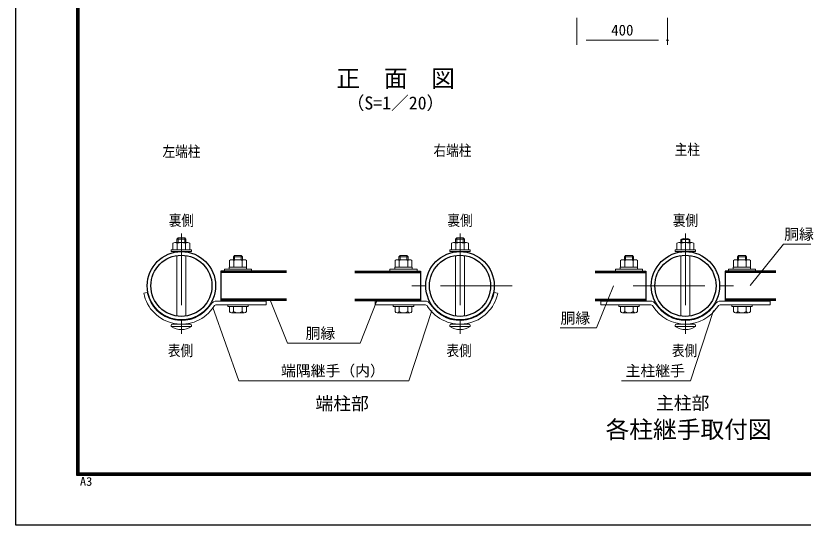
# Model space of a CAD drawing. Units: millimetres, scale not verified. Extents: x -4200 to 4200, y -2970 to 2970.
# Drawn here: x -4200 to -715, y -2970 to -715 of the extents above; entities that cross this region are included whole.
import ezdxf
from ezdxf.enums import TextEntityAlignment as Align

# ---------------------------------------------------------------- set-up
doc = ezdxf.new("R2010")
doc.units = ezdxf.units.MM
doc.header["$LTSCALE"] = 10
doc.header["$PDMODE"] = 32
doc.header["$PDSIZE"] = 5
doc.linetypes.add('USER1', pattern=[50.8, 31.75, -6.35, 6.35, -6.35])
for name, color, linetype, lineweight in [('0-2_D-STR1', 1, 'Continuous', 25), ('0-3_D-STR3', 3, 'Continuous', 13), ('0-4_D-BMK', 2, 'USER1', 13), ('0-5_D-STR-DIM', 7, 'Continuous', 13), ('0-C_D-STR-TXT', 7, 'Continuous', 13), ('0-D_D-TTL-TXT', 7, 'Continuous', 25), ('0-E_D-TTL', 2, 'Continuous', 25)]:
    doc.layers.add(name, color=color, linetype=linetype, lineweight=lineweight)
doc.layers.add('0-7_Defpoints', color=8, linetype='Continuous')
doc.styles.add('ＭＳ ゴシック', font='')
doc.styles.get('ＭＳ ゴシック').set_extended_font_data('MS Gothic')

msp = doc.modelspace()

# ---------------------------------------------------------------- linework, layer by layer
at = {"layer": '0-2_D-STR1'}
for p, q in [((-3001.03, -1844.99), (-3291.75, -1844.99)), ((-3291.75, -1844.99), (-3291.75, -1974.99)), ((-2699.77, -1844.99), (-2409.04, -1844.99)), ((-2409.04, -1844.99), (-2409.04, -1974.99)), ((-1635.94, -1844.99), (-1411.46, -1844.99)), ((-1411.46, -1844.99), (-1411.46, -1974.99)), ((-836.98, -1844.99), (-1061.46, -1844.99)), ((-1061.46, -1844.99), (-1061.46, -1974.99)), ((-3001.03, -1850.99), (-3291.75, -1850.99)), ((-2699.77, -1850.99), (-2409.04, -1850.99)), ((-1635.94, -1850.99), (-1411.46, -1850.99)), ((-836.98, -1850.99), (-1061.46, -1850.99)), ((-3001.03, -1968.99), (-3291.75, -1968.99)), ((-3001.03, -1974.99), (-3291.75, -1974.99)), ((-2699.77, -1968.99), (-2409.04, -1968.99)), ((-2699.77, -1974.99), (-2409.04, -1974.99)), ((-1635.94, -1968.99), (-1411.46, -1968.99)), ((-1635.94, -1974.99), (-1411.46, -1974.99)), ((-836.98, -1968.99), (-1061.46, -1968.99)), ((-836.98, -1974.99), (-1061.46, -1974.99))]:
    msp.add_line(p, q, dxfattribs=at)
for centre, radius in [((-3466.75, -1909.99), 151.25), ((-3466.75, -1909.99), 135.25), ((-2234.04, -1909.99), 151.25), ((-2234.04, -1909.99), 135.25), ((-1236.46, -1909.99), 151.25), ((-1236.46, -1909.99), 135.25)]:
    msp.add_circle(centre, radius, dxfattribs=at)
at = {"layer": '0-3_D-STR3'}
for p, q in [((-3486.75, -1703.64), (-3481.35, -1698.24)), ((-3486.75, -1703.64), (-3446.75, -1703.64)), ((-3486.75, -1703.64), (-3486.75, -1718.24)), ((-3481.35, -1718.24), (-3481.35, -1698.24)), ((-3481.35, -1698.24), (-3452.15, -1698.24)), ((-3452.15, -1718.24), (-3452.15, -1698.24)), ((-3446.75, -1703.64), (-3452.15, -1698.24)), ((-3446.75, -1703.64), (-3446.75, -1718.24)), ((-2254.04, -1703.64), (-2248.64, -1698.24)), ((-2214.04, -1703.64), (-2254.04, -1703.64)), ((-2254.04, -1703.64), (-2254.04, -1718.24)), ((-2248.64, -1718.24), (-2248.64, -1698.24)), ((-2219.44, -1698.24), (-2248.64, -1698.24)), ((-2219.44, -1718.24), (-2219.44, -1698.24)), ((-2214.04, -1703.64), (-2219.44, -1698.24)), ((-2214.04, -1703.64), (-2214.04, -1718.24)), ((-1256.46, -1718.24), (-1256.46, -1704.74)), ((-1256.46, -1704.74), (-1216.46, -1704.74)), ((-1253.07, -1718.24), (-1253.07, -1703.12)), ((-1219.84, -1718.24), (-1219.84, -1703.12)), ((-1216.46, -1718.24), (-1216.46, -1704.74)), ((-3504.25, -1750.74), (-3504.25, -1721.74)), ((-3437.86, -1718.24), (-3495.59, -1718.24)), ((-3485.5, -1750.74), (-3485.5, -1721.74)), ((-3448, -1750.74), (-3448, -1721.74)), ((-3429.25, -1750.74), (-3429.25, -1721.74)), ((-2271.54, -1750.74), (-2271.54, -1721.74)), ((-2262.93, -1718.24), (-2205.21, -1718.24)), ((-2252.79, -1750.74), (-2252.79, -1721.74)), ((-2215.29, -1750.74), (-2215.29, -1721.74)), ((-2196.54, -1750.74), (-2196.54, -1721.74)), ((-1273.96, -1750.74), (-1273.96, -1721.74)), ((-1265.35, -1718.24), (-1207.62, -1718.24)), ((-1255.21, -1750.74), (-1255.21, -1721.74)), ((-1217.71, -1750.74), (-1217.71, -1721.74)), ((-1198.96, -1750.74), (-1198.96, -1721.74)), ((-3511.75, -1750.74), (-3511.75, -1758.74)), ((-3421.75, -1758.74), (-3511.75, -1758.74)), ((-3505.25, -1750.74), (-3428.25, -1750.74)), ((-3429.25, -1750.74), (-3504.25, -1750.74)), ((-3486.75, -1776.23), (-3486.75, -2043.75)), ((-3446.75, -1776.23), (-3446.75, -2043.75)), ((-3201.75, -1776.49), (-3231.75, -1776.49)), ((-3231.75, -1794.49), (-3231.75, -1776.49)), ((-3201.75, -1794.49), (-3201.75, -1776.49)), ((-3196.75, -1781.49), (-3201.75, -1776.49)), ((-2504.04, -1781.49), (-2499.04, -1776.49)), ((-2499.04, -1794.49), (-2499.04, -1776.49)), ((-2499.04, -1776.49), (-2469.04, -1776.49)), ((-2469.04, -1794.49), (-2469.04, -1776.49)), ((-2279.04, -1758.74), (-2189.04, -1758.74)), ((-2195.54, -1750.74), (-2272.54, -1750.74)), ((-2271.54, -1750.74), (-2196.54, -1750.74)), ((-2254.04, -1776.23), (-2254.04, -2043.75)), ((-2214.04, -1776.23), (-2214.04, -2043.75)), ((-2189.04, -1750.74), (-2189.04, -1758.74)), ((-1471.46, -1776.49), (-1501.46, -1776.49)), ((-1501.46, -1794.49), (-1501.46, -1776.49)), ((-1466.46, -1781.49), (-1471.46, -1776.49)), ((-1471.46, -1794.49), (-1471.46, -1776.49)), ((-1281.46, -1758.74), (-1191.46, -1758.74)), ((-1197.96, -1750.74), (-1274.96, -1750.74)), ((-1273.96, -1750.74), (-1198.96, -1750.74)), ((-1256.46, -1776.23), (-1256.46, -2043.75)), ((-1216.46, -1776.23), (-1216.46, -2043.75)), ((-1191.46, -1750.74), (-1191.46, -1758.74)), ((-1006.46, -1781.49), (-1001.46, -1776.49)), ((-1001.46, -1776.49), (-971.46, -1776.49)), ((-1001.46, -1794.49), (-1001.46, -1776.49)), ((-971.46, -1794.49), (-971.46, -1776.49)), ((-3254.25, -1826.99), (-3254.25, -1797.99)), ((-3187.86, -1794.49), (-3245.59, -1794.49)), ((-3236.75, -1794.49), (-3236.75, -1781.49)), ((-3235.5, -1826.99), (-3235.5, -1797.99)), ((-3198, -1826.99), (-3198, -1797.99)), ((-3196.75, -1794.49), (-3196.75, -1781.49)), ((-3179.25, -1826.99), (-3179.25, -1797.99)), ((-2521.54, -1826.99), (-2521.54, -1797.99)), ((-2512.93, -1794.49), (-2455.21, -1794.49)), ((-2504.04, -1794.49), (-2504.04, -1781.49)), ((-2502.79, -1826.99), (-2502.79, -1797.99)), ((-2465.29, -1826.99), (-2465.29, -1797.99)), ((-2464.04, -1794.49), (-2464.04, -1781.49)), ((-2446.54, -1826.99), (-2446.54, -1797.99)), ((-1523.96, -1826.99), (-1523.96, -1797.99)), ((-1457.57, -1794.49), (-1515.29, -1794.49)), ((-1506.46, -1794.49), (-1506.46, -1781.49)), ((-1505.21, -1826.99), (-1505.21, -1797.99)), ((-1467.71, -1826.99), (-1467.71, -1797.99)), ((-1466.46, -1794.49), (-1466.46, -1781.49)), ((-1448.96, -1826.99), (-1448.96, -1797.99)), ((-1023.96, -1826.99), (-1023.96, -1797.99)), ((-1015.35, -1794.49), (-957.62, -1794.49)), ((-1006.46, -1794.49), (-1006.46, -1781.49)), ((-1005.21, -1826.99), (-1005.21, -1797.99)), ((-967.71, -1826.99), (-967.71, -1797.99)), ((-966.46, -1794.49), (-966.46, -1781.49)), ((-948.96, -1826.99), (-948.96, -1797.99)), ((-3276.75, -1836.99), (-3156.75, -1836.99)), ((-3276.75, -1844.99), (-3276.75, -1836.99)), ((-3276.75, -1844.99), (-3276.75, -1836.99)), ((-3276.75, -1844.99), (-3156.75, -1844.99)), ((-3255.25, -1826.99), (-3178.25, -1826.99)), ((-3255.25, -1836.99), (-3255.25, -1826.99)), ((-3179.25, -1826.99), (-3254.25, -1826.99)), ((-3178.25, -1836.99), (-3178.25, -1826.99)), ((-3156.75, -1844.99), (-3156.75, -1836.99)), ((-3156.75, -1844.99), (-3156.75, -1836.99)), ((-2544.04, -1836.99), (-2424.04, -1836.99)), ((-2544.04, -1844.99), (-2544.04, -1836.99)), ((-2544.04, -1844.99), (-2544.04, -1836.99)), ((-2544.04, -1844.99), (-2424.04, -1844.99)), ((-2445.54, -1826.99), (-2522.54, -1826.99)), ((-2522.54, -1836.99), (-2522.54, -1826.99)), ((-2521.54, -1826.99), (-2446.54, -1826.99)), ((-2445.54, -1836.99), (-2445.54, -1826.99)), ((-2424.04, -1844.99), (-2424.04, -1836.99)), ((-2424.04, -1844.99), (-2424.04, -1836.99)), ((-1546.46, -1836.99), (-1426.46, -1836.99)), ((-1546.46, -1844.99), (-1546.46, -1836.99)), ((-1546.46, -1844.99), (-1546.46, -1836.99)), ((-1546.46, -1844.99), (-1426.46, -1844.99)), ((-1524.96, -1826.99), (-1447.96, -1826.99)), ((-1524.96, -1836.99), (-1524.96, -1826.99)), ((-1448.96, -1826.99), (-1523.96, -1826.99)), ((-1447.96, -1836.99), (-1447.96, -1826.99)), ((-1426.46, -1844.99), (-1426.46, -1836.99)), ((-1426.46, -1844.99), (-1426.46, -1836.99)), ((-1046.46, -1836.99), (-926.46, -1836.99)), ((-1046.46, -1844.99), (-1046.46, -1836.99)), ((-1046.46, -1844.99), (-1046.46, -1836.99)), ((-1046.46, -1844.99), (-926.46, -1844.99)), ((-947.96, -1826.99), (-1024.96, -1826.99)), ((-1024.96, -1836.99), (-1024.96, -1826.99)), ((-1023.96, -1826.99), (-948.96, -1826.99)), ((-947.96, -1836.99), (-947.96, -1826.99)), ((-926.46, -1844.99), (-926.46, -1836.99)), ((-926.46, -1844.99), (-926.46, -1836.99)), ((-3617.7, -1939.21), (-3633.41, -1942.26)), ((-2083.1, -1939.21), (-2067.39, -1942.26)), ((-3309.9, -1977.49), (-3091.75, -1977.49)), ((-3254.25, -1977.49), (-3254.25, -1974.99)), ((-3179.25, -1977.49), (-3254.25, -1977.49)), ((-3235.5, -1977.49), (-3235.5, -1974.99)), ((-3198, -1977.49), (-3198, -1974.99)), ((-3179.25, -1977.49), (-3179.25, -1974.99)), ((-3091.75, -1993.49), (-3091.75, -1977.49)), ((-2609.04, -1993.49), (-2609.04, -1977.49)), ((-2390.9, -1977.49), (-2609.04, -1977.49)), ((-2521.54, -1977.49), (-2521.54, -1974.99)), ((-2521.54, -1977.49), (-2446.54, -1977.49)), ((-2502.79, -1977.49), (-2502.79, -1974.99)), ((-2465.29, -1977.49), (-2465.29, -1974.99)), ((-2446.54, -1977.49), (-2446.54, -1974.99)), ((-1393.31, -1977.49), (-1611.46, -1977.49)), ((-1611.46, -1977.49), (-1611.46, -1993.49)), ((-1523.96, -1977.49), (-1523.96, -1974.99)), ((-1523.96, -1977.49), (-1523.96, -1974.99)), ((-1523.96, -1977.49), (-1448.96, -1977.49)), ((-1448.96, -1977.49), (-1523.96, -1977.49)), ((-1505.21, -1977.49), (-1505.21, -1974.99)), ((-1505.21, -1977.49), (-1505.21, -1974.99)), ((-1467.71, -1977.49), (-1467.71, -1974.99)), ((-1467.71, -1977.49), (-1467.71, -1974.99)), ((-1448.96, -1977.49), (-1448.96, -1974.99)), ((-1448.96, -1977.49), (-1448.96, -1974.99)), ((-1079.6, -1977.49), (-861.46, -1977.49)), ((-1023.96, -1977.49), (-1023.96, -1974.99)), ((-1023.96, -1977.49), (-948.96, -1977.49)), ((-1005.21, -1977.49), (-1005.21, -1974.99)), ((-967.71, -1977.49), (-967.71, -1974.99)), ((-948.96, -1977.49), (-948.96, -1974.99)), ((-861.46, -1977.49), (-861.46, -1993.49)), ((-3309.9, -1993.49), (-3091.75, -1993.49)), ((-3171.75, -2001.49), (-3261.75, -2001.49)), ((-3254.25, -2023.59), (-3254.25, -2001.49)), ((-3179.25, -2001.49), (-3254.25, -2001.49)), ((-3235.55, -2023.59), (-3235.55, -2001.49)), ((-3197.96, -2023.59), (-3197.96, -2001.49)), ((-3179.25, -2023.59), (-3179.25, -2001.49)), ((-3171.75, -1993.49), (-3171.75, -2001.49)), ((-2390.9, -1993.49), (-2609.04, -1993.49)), ((-2529.04, -1993.49), (-2529.04, -2001.49)), ((-2529.04, -2001.49), (-2439.04, -2001.49)), ((-2521.54, -2023.59), (-2521.54, -2001.49)), ((-2521.54, -2001.49), (-2446.54, -2001.49)), ((-2502.83, -2023.59), (-2502.83, -2001.49)), ((-2465.25, -2023.59), (-2465.25, -2001.49)), ((-2446.54, -2023.59), (-2446.54, -2001.49)), ((-1393.31, -1993.49), (-1611.46, -1993.49)), ((-1531.46, -1993.49), (-1531.46, -2001.49)), ((-1531.46, -2001.49), (-1441.46, -2001.49)), ((-1523.96, -2023.59), (-1523.96, -2001.49)), ((-1523.96, -2001.49), (-1448.96, -2001.49)), ((-1505.25, -2023.59), (-1505.25, -2001.49)), ((-1467.67, -2023.59), (-1467.67, -2001.49)), ((-1448.96, -2023.59), (-1448.96, -2001.49)), ((-1079.6, -1993.49), (-861.46, -1993.49)), ((-1031.46, -1993.49), (-1031.46, -2001.49)), ((-1031.46, -2001.49), (-941.46, -2001.49)), ((-1023.96, -2023.59), (-1023.96, -2001.49)), ((-1023.96, -2001.49), (-948.96, -2001.49)), ((-1005.25, -2023.59), (-1005.25, -2001.49)), ((-967.67, -2023.59), (-967.67, -2001.49)), ((-948.96, -2023.59), (-948.96, -2001.49)), ((-3188.61, -2028.99), (-3244.9, -2028.99)), ((-2512.19, -2028.99), (-2455.9, -2028.99)), ((-1514.6, -2028.99), (-1458.31, -2028.99)), ((-1014.6, -2028.99), (-958.31, -2028.99)), ((-3511.75, -2090.74), (-3511.75, -2085.24)), ((-3506.75, -2079.74), (-3426.75, -2079.74)), ((-3506.25, -2079.74), (-3427.25, -2079.74)), ((-3421.75, -2090.74), (-3421.75, -2085.24)), ((-2279.04, -2090.74), (-2279.04, -2085.24)), ((-2194.04, -2079.74), (-2274.04, -2079.74)), ((-2194.54, -2079.74), (-2273.54, -2079.74)), ((-2189.04, -2090.74), (-2189.04, -2085.24)), ((-1281.46, -2090.74), (-1281.46, -2085.24)), ((-1275.96, -2079.74), (-1196.96, -2079.74)), ((-1191.46, -2090.74), (-1191.46, -2085.24)), ((-3511.75, -2090.74), (-3421.75, -2090.74)), ((-2189.04, -2090.74), (-2279.04, -2090.74)), ((-1281.46, -2090.74), (-1191.46, -2090.74))]:
    msp.add_line(p, q, dxfattribs=at)
for points in [[(-3511.75, -1750.74), (-3421.75, -1750.74), (-3421.75, -1758.74)], [(-3196.75, -1781.49), (-3236.75, -1781.49), (-3231.75, -1776.49)], [(-2504.04, -1781.49), (-2464.04, -1781.49), (-2469.04, -1776.49)], [(-2189.04, -1750.74), (-2279.04, -1750.74), (-2279.04, -1758.74)], [(-1466.46, -1781.49), (-1506.46, -1781.49), (-1501.46, -1776.49)], [(-1191.46, -1750.74), (-1281.46, -1750.74), (-1281.46, -1758.74)], [(-1006.46, -1781.49), (-966.46, -1781.49), (-971.46, -1776.49)], [(-3171.75, -1993.49), (-3261.75, -1993.49), (-3261.75, -2001.49)], [(-2529.04, -1993.49), (-2439.04, -1993.49), (-2439.04, -2001.49)], [(-1531.46, -1993.49), (-1441.46, -1993.49), (-1441.46, -2001.49)], [(-1031.46, -1993.49), (-941.46, -1993.49), (-941.46, -2001.49)]]:
    msp.add_lwpolyline(points, dxfattribs=at)
for centre, radius, start, end in [((-1236.46, -1742.24), 42.5, 61.92751, 118.07249), ((-3494.88, -1732.47), 14.25, 48.86505, 131.13495), ((-3466.75, -1770.21), 51.97, 68.85295, 111.14705), ((-3438.63, -1732.46), 14.24, 48.83491, 131.16509), ((-2262.17, -1732.46), 14.24, 48.83491, 131.16509), ((-2234.04, -1770.21), 51.97, 68.85295, 111.14705), ((-2205.92, -1732.47), 14.25, 48.86505, 131.13495), ((-1264.58, -1732.46), 14.24, 48.83491, 131.16509), ((-1236.46, -1770.21), 51.97, 68.85295, 111.14705), ((-1208.33, -1732.47), 14.25, 48.86505, 131.13495), ((-3244.88, -1808.72), 14.25, 48.86505, 131.13495), ((-3216.75, -1846.46), 51.97, 68.85295, 111.14705), ((-3188.63, -1808.71), 14.24, 48.83491, 131.16509), ((-2512.17, -1808.71), 14.24, 48.83491, 131.16509), ((-2484.04, -1846.46), 51.97, 68.85295, 111.14705), ((-2455.92, -1808.72), 14.25, 48.86505, 131.13495), ((-1514.58, -1808.72), 14.25, 48.86505, 131.13495), ((-1486.46, -1846.46), 51.97, 68.85295, 111.14705), ((-1458.33, -1808.71), 14.24, 48.83491, 131.16509), ((-1014.58, -1808.71), 14.24, 48.83491, 131.16509), ((-986.46, -1846.46), 51.97, 68.85295, 111.14705), ((-958.33, -1808.72), 14.25, 48.86505, 131.13495), ((-3466.75, -1909.99), 169.75, 190.95712, 327.61089), ((-3466.75, -1909.99), 153.75, 190.95712, 327.61089), ((-2234.04, -1909.99), 169.75, 212.38911, 349.04288), ((-2234.04, -1909.99), 153.75, 212.38911, 349.04288), ((-3309.9, -2009.49), 32, 90, 147.61089), ((-2390.9, -2009.49), 32, 32.38911, 90), ((-1393.31, -2009.49), 32, 32.38911, 90), ((-1079.6, -2009.49), 32, 90, 147.61089), ((-3309.9, -2009.49), 16, 90, 147.61089), ((-2390.9, -2009.49), 16, 32.38911, 90), ((-1393.31, -2009.49), 16, 32.38911, 90), ((-1236.46, -1909.99), 169.75, 212.38911, 270), ((-1236.46, -1909.99), 153.75, 212.38911, 270), ((-1236.46, -1909.99), 153.75, 270, 327.61089), ((-1236.46, -1909.99), 169.75, 270, 327.61089), ((-1079.6, -2009.49), 16, 90, 147.61089), ((-3244.9, -2018.19), 10.8, 210, 330), ((-3216.75, -1993.6), 35.39, 237.93138, 302.06862), ((-3188.61, -2018.19), 10.8, 210, 330), ((-2512.19, -2018.19), 10.8, 210, 330), ((-2484.04, -1993.6), 35.39, 237.93138, 302.06862), ((-2455.9, -2018.19), 10.8, 210, 330), ((-1514.6, -2018.19), 10.8, 210, 330), ((-1486.46, -1993.6), 35.39, 237.93138, 302.06862), ((-1458.31, -2018.19), 10.8, 210, 330), ((-1014.6, -2018.19), 10.8, 210, 330), ((-986.46, -1993.6), 35.39, 237.93138, 302.06862), ((-958.31, -2018.19), 10.8, 210, 330), ((-3506.25, -2085.24), 5.5, 90, 180), ((-3427.25, -2085.24), 5.5, 0, 90), ((-2273.54, -2085.24), 5.5, 90, 180), ((-2194.54, -2085.24), 5.5, 0, 90), ((-1275.96, -2085.24), 5.5, 90, 180), ((-1196.96, -2085.24), 5.5, 0, 90), ((-3466.75, -2019.36), 84.39, 237.77316, 302.22684), ((-2234.04, -2019.36), 84.39, 237.77316, 302.22684), ((-1236.46, -2019.36), 84.39, 237.77316, 302.22684)]:
    msp.add_arc(centre, radius, start, end, dxfattribs=at)
at = {"layer": '0-4_D-BMK'}
for p, q in [((-3466.75, -1678.74), (-3466.75, -2141.24)), ((-2234.04, -1678.74), (-2234.04, -2141.24)), ((-1236.46, -1678.74), (-1236.46, -2141.24)), ((-2002.79, -1909.99), (-2465.3, -1909.99)), ((-1467.71, -1909.99), (-1005.2, -1909.99))]:
    msp.add_line(p, q, dxfattribs=at)
at = {"layer": '0-5_D-STR-DIM'}
for p, q in [((-1716.36, -723.5), (-1716.36, -843.5)), ((-1316.36, -723.5), (-1316.36, -843.5)), ((-1676.36, -823.5), (-1356.36, -823.5))]:
    msp.add_line(p, q, dxfattribs=at)
at = {"layer": '0-7_Defpoints'}
msp.add_point((-1316.36, -823.5), dxfattribs=at)
at = {"layer": '0-C_D-STR-TXT'}
for p, q in [((-802.17, -1725.66), (-949.54, -1908.29)), ((-802.17, -1725.66), (-666.24, -1725.66)), ((-1630.31, -2096.62), (-1555.4, -1909.94)), ((-2996.9, -2163.53), (-3071.82, -1976.85)), ((-2676.31, -2163.53), (-2601.39, -1976.85)), ((-3213.31, -2330.17), (-3327.41, -2006.1)), ((-2459.9, -2330.17), (-2358.25, -2018.61)), ((-1214.34, -2330.17), (-1112.7, -2018.61)), ((-1790.61, -2096.62), (-1630.31, -2096.62)), ((-2996.9, -2163.53), (-2676.31, -2163.53)), ((-3213.31, -2330.17), (-2749.81, -2330.17)), ((-2459.9, -2330.17), (-2923.4, -2330.17)), ((-1214.34, -2330.17), (-1518.86, -2330.17))]:
    msp.add_line(p, q, dxfattribs=at)
at = {"layer": '0-E_D-TTL'}
for points in [[(-4199.75, 2970.21), (4200.25, 2970.21), (4200.25, -2969.79), (-4199.75, -2969.79)], [(-3929.75, 2750.21), (3930.25, 2750.21), (3930.25, -2749.79), (-3929.75, -2749.79)], [(-3927.25, 2747.71), (3927.75, 2747.71), (3927.75, -2747.29), (-3927.25, -2747.29)], [(-3924.75, 2745.21), (3925.25, 2745.21), (3925.25, -2744.79), (-3924.75, -2744.79)], [(-3922.25, 2742.71), (3922.75, 2742.71), (3922.75, -2742.29), (-3922.25, -2742.29)], [(-3919.75, 2740.21), (3920.25, 2740.21), (3920.25, -2739.79), (-3919.75, -2739.79)]]:
    msp.add_lwpolyline(points, close=True, dxfattribs=at)

# ---------------------------------------------------------------- texts
at = {"layer": '0-5_D-STR-DIM', "style": 'ＭＳ ゴシック'}
msp.add_text('400', height=48.09, dxfattribs=at).set_placement((-1564.86, -816.75), align=Align.BOTTOM_LEFT)
at = {"layer": '0-C_D-STR-TXT', "style": 'ＭＳ ゴシック', "width": 0.85}
for s, p in [('左端柱', (-3550.08, -1353.92)), ('右端柱', (-2350.98, -1349.53)), ('主柱', (-1283.91, -1345.34)), ('裏側', (-3522.65, -1658.89)), ('裏側', (-2289.94, -1658.89)), ('裏側', (-1292.36, -1658.89)), ('表側', (-3526.64, -2235.12)), ('表側', (-2293.93, -2235.12)), ('表側', (-1296.35, -2235.12))]:
    msp.add_text(s, height=48.09, dxfattribs=at).set_placement(p, align=Align.BOTTOM_LEFT)
at = {"layer": '0-C_D-STR-TXT', "style": 'ＭＳ ゴシック'}
for s, p in [('胴縁', (-799.61, -1720.14)), ('胴縁', (-1789.18, -2091.77)), ('胴縁', (-2917.21, -2158.68)), ('端隅継手（内）', (-3025.97, -2324.4)), ('主柱継手', (-1501.39, -2324.4))]:
    msp.add_text(s, height=48.09, dxfattribs=at).set_placement(p, align=Align.BOTTOM_LEFT)
at = {"layer": '0-D_D-TTL-TXT', "style": 'ＭＳ ゴシック'}
for s, height, p in [('正\u3000面\u3000図', 76.98, (-2781.19, -1053.67)), ('（S=1／20）', 57.7, (-2735.71, -1146.86)), ('端柱部', 57.7, (-2873.44, -2477.23)), ('主柱部', 57.7, (-1366.53, -2474.78)), ('各柱継手取付図', 76.98, (-1590.14, -2607.55))]:
    msp.add_text(s, height=height, dxfattribs=at).set_placement(p, align=Align.BOTTOM_LEFT)
at = {"layer": '0-E_D-TTL', "style": 'ＭＳ ゴシック', "width": 1.05}
msp.add_text('A3', height=38.48, dxfattribs=at).set_placement((-3915.84, -2806.6), align=Align.BOTTOM_LEFT)

doc.saveas('drawing.dxf')
